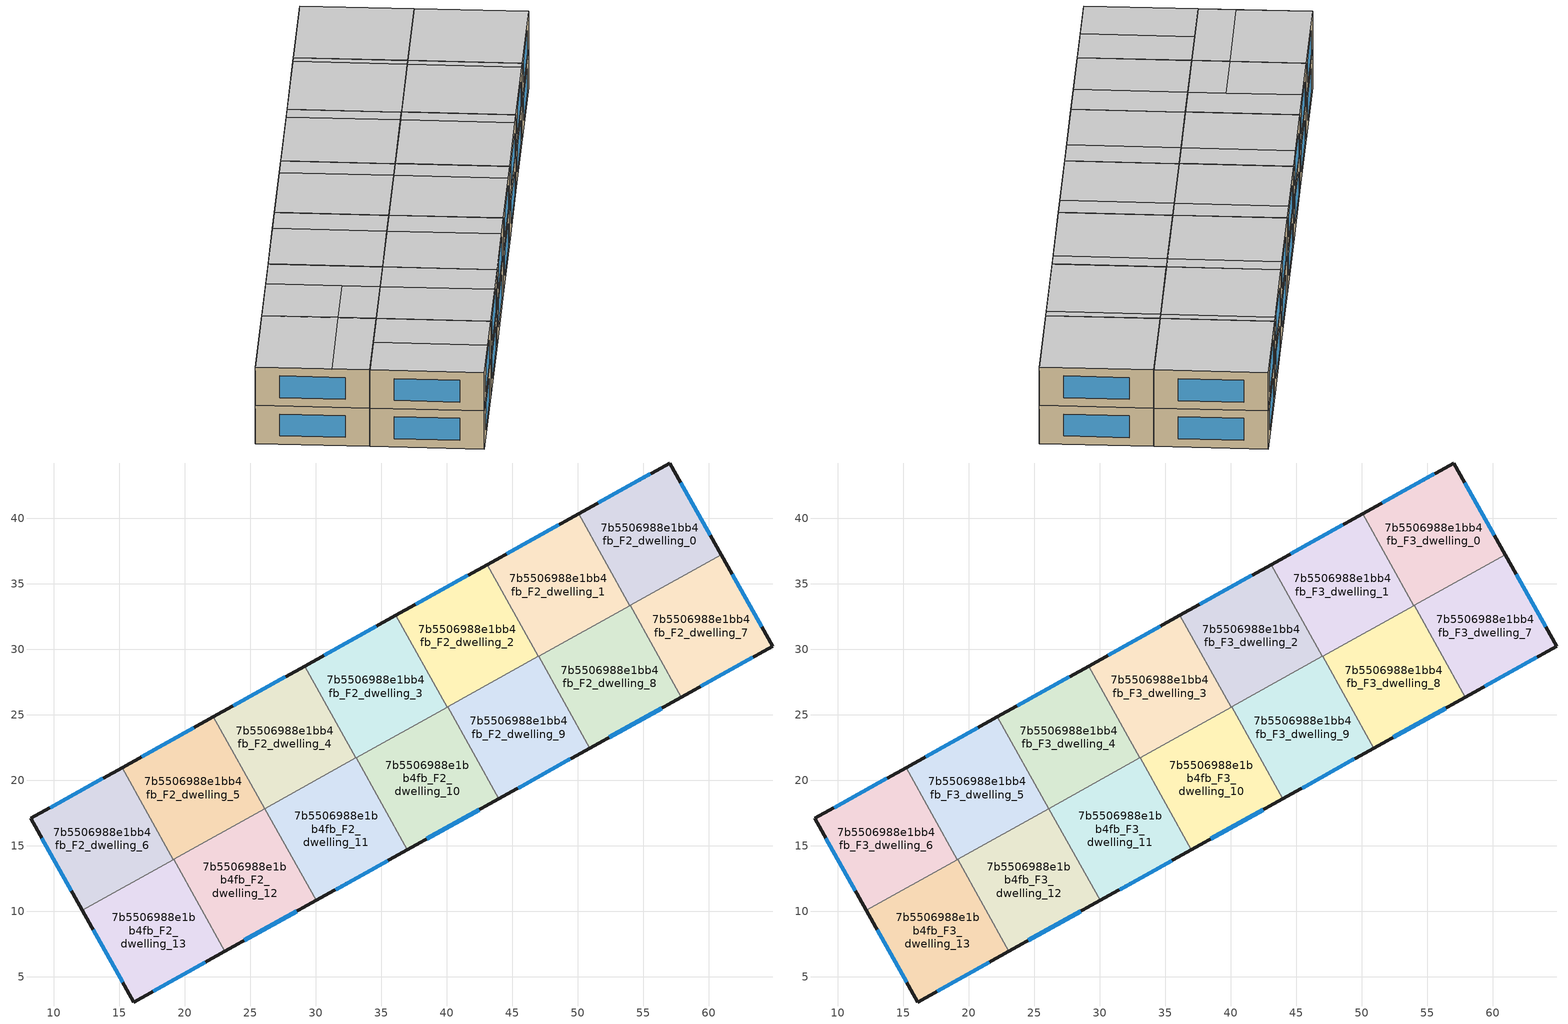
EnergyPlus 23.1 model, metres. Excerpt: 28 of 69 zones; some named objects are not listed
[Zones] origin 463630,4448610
7b5506988e1bb4fb_F2_dwelling_0
 floor to 7b5506988e1bb4fb_F1_dwelling_0 (EU_floor_Construction): 57.03,44.21 60.95,37.21 53.97,33.33 50.07,40.34 z6
 wall outside (EU_wall_Construction): 60.95,37.21 57.03,44.21 50.07,40.34 z6:9
 wall to 7b5506988e1bb4fb_F2_dwelling_1 (EU_wall_Construction): 50.07,40.34 53.97,33.33 z6:9
 wall to 7b5506988e1bb4fb_F2_dwelling_7 (EU_wall_Construction): 54,33.34 60.95,37.21 z6:9
 wall to 7b5506988e1bb4fb_F2_dwelling_8 (EU_wall_Construction): 53.97,33.33 54,33.34 z6:9
 window (EU_Window_Construction): 55.54,43.38 51.56,41.17 / 60.11,38.71 57.87,42.71 z6.64:8.36
7b5506988e1bb4fb_F2_dwelling_1
 floor to 7b5506988e1bb4fb_F1_dwelling_1 (EU_floor_Construction): 50.07,40.34 53.97,33.33 47.01,29.45 43.1,36.46 z6
 wall outside (EU_wall_Construction): 50.07,40.34 43.1,36.46 z6:9
 wall to 7b5506988e1bb4fb_F2_dwelling_2 (EU_wall_Construction): 43.1,36.46 47.01,29.45 z6:9
 wall to 7b5506988e1bb4fb_F2_dwelling_8 (EU_wall_Construction): 47.03,29.46 53.97,33.33 z6:9
 wall to 7b5506988e1bb4fb_F2_dwelling_9 (EU_wall_Construction): 47.01,29.45 47.03,29.46 z6:9
 window (EU_Window_Construction): 48.58,39.51 44.59,37.29 z6.64:8.36
7b5506988e1bb4fb_F2_dwelling_10
 floor to 7b5506988e1bb4fb_F1_dwelling_10 (EU_floor_Construction): 40.07,25.59 43.97,18.57 37.01,14.7 33.1,21.71 z6
 wall outside (EU_wall_Construction): 37.01,14.7 43.97,18.57 z6:9
 wall to 7b5506988e1bb4fb_F2_dwelling_9 (EU_wall_Construction): 43.97,18.57 40.07,25.59 z6:9
 wall to 7b5506988e1bb4fb_F2_dwelling_11 (EU_wall_Construction): 33.1,21.71 37.01,14.7 z6:9
 wall to 7b5506988e1bb4fb_F2_dwelling_3 (EU_wall_Construction): 40.04,25.57 33.1,21.71 z6:9
 wall to 7b5506988e1bb4fb_F2_dwelling_2 (EU_wall_Construction): 40.07,25.59 40.04,25.57 z6:9
 window (EU_Window_Construction): 38.5,15.53 42.48,17.74 z6.64:8.36
7b5506988e1bb4fb_F2_dwelling_11
 floor to 7b5506988e1bb4fb_F1_dwelling_11 (EU_floor_Construction): 33.1,21.71 37.01,14.7 30.04,10.82 26.14,17.83 z6
 wall outside (EU_wall_Construction): 30.04,10.82 37.01,14.7 z6:9
 wall to 7b5506988e1bb4fb_F2_dwelling_12 (EU_wall_Construction): 26.14,17.83 30.04,10.82 z6:9
 wall to 7b5506988e1bb4fb_F2_dwelling_4 (EU_wall_Construction): 33.07,21.7 26.14,17.83 z6:9
 wall to 7b5506988e1bb4fb_F2_dwelling_3 (EU_wall_Construction): 33.1,21.71 33.08,21.7 z6:9
 window (EU_Window_Construction): 31.53,11.65 35.52,13.87 z6.64:8.36
7b5506988e1bb4fb_F2_dwelling_12
 floor to 7b5506988e1bb4fb_F1_dwelling_12 (EU_floor_Construction): 26.14,17.83 30.04,10.82 23.08,6.94 19.17,13.96 z6
 wall outside (EU_wall_Construction): 23.08,6.94 30.04,10.82 z6:9
 wall to 7b5506988e1bb4fb_F2_dwelling_13 (EU_wall_Construction): 19.17,13.96 23.08,6.94 z6:9
 wall to 7b5506988e1bb4fb_F2_dwelling_5 (EU_wall_Construction): 26.11,17.82 19.17,13.96 z6:9
 wall to 7b5506988e1bb4fb_F2_dwelling_4 (EU_wall_Construction): 26.14,17.83 26.11,17.82 z6:9
 window (EU_Window_Construction): 24.57,7.77 28.55,9.99 z6.64:8.36
7b5506988e1bb4fb_F2_dwelling_13
 floor to 7b5506988e1bb4fb_F1_dwelling_13 (EU_floor_Construction): 19.17,13.96 23.08,6.94 16.12,3.07 12.2,10.08 z6
 wall outside (EU_wall_Construction): 12.2,10.08 16.12,3.07 23.08,6.94 z6:9
 wall to 7b5506988e1bb4fb_F2_dwelling_6 (EU_wall_Construction): 19.15,13.95 12.2,10.08 z6:9
 wall to 7b5506988e1bb4fb_F2_dwelling_5 (EU_wall_Construction): 19.17,13.96 19.15,13.95 z6:9
 window (EU_Window_Construction): 17.61,3.9 21.59,6.11 / 13.04,8.57 15.28,4.57 z6.64:8.36
7b5506988e1bb4fb_F2_dwelling_2
 floor to 7b5506988e1bb4fb_F1_dwelling_2 (EU_floor_Construction): 43.1,36.46 47.01,29.45 40.04,25.57 36.14,32.59 z6
 wall outside (EU_wall_Construction): 43.1,36.46 36.14,32.59 z6:9
 wall to 7b5506988e1bb4fb_F2_dwelling_9 (EU_wall_Construction): 40.07,25.59 47.01,29.45 z6:9
 wall to 7b5506988e1bb4fb_F2_dwelling_3 (EU_wall_Construction): 36.14,32.59 40.04,25.57 z6:9
 window (EU_Window_Construction): 41.61,35.63 37.63,33.42 z6.64:8.36
7b5506988e1bb4fb_F2_dwelling_3
 floor to 7b5506988e1bb4fb_F1_dwelling_3 (EU_floor_Construction): 36.14,32.59 40.04,25.57 33.08,21.7 29.17,28.71 z6
 wall outside (EU_wall_Construction): 36.14,32.59 29.17,28.71 z6:9
 wall to 7b5506988e1bb4fb_F2_dwelling_4 (EU_wall_Construction): 29.17,28.71 33.08,21.7 z6:9
 window (EU_Window_Construction): 34.64,31.76 30.66,29.54 z6.64:8.36
7b5506988e1bb4fb_F2_dwelling_4
 floor to 7b5506988e1bb4fb_F1_dwelling_4 (EU_floor_Construction): 29.17,28.71 33.08,21.7 26.11,17.82 22.21,24.84 z6
 wall outside (EU_wall_Construction): 29.17,28.71 22.21,24.84 z6:9
 wall to 7b5506988e1bb4fb_F2_dwelling_5 (EU_wall_Construction): 22.21,24.84 26.11,17.82 z6:9
 window (EU_Window_Construction): 27.68,27.88 23.7,25.67 z6.64:8.36
7b5506988e1bb4fb_F2_dwelling_5
 floor to 7b5506988e1bb4fb_F1_dwelling_5 (EU_floor_Construction): 22.21,24.84 26.11,17.82 19.15,13.95 15.24,20.96 z6
 wall outside (EU_wall_Construction): 22.21,24.84 15.24,20.96 z6:9
 wall to 7b5506988e1bb4fb_F2_dwelling_6 (EU_wall_Construction): 15.24,20.96 19.15,13.95 z6:9
 window (EU_Window_Construction): 20.72,24.01 16.74,21.79 z6.64:8.36
7b5506988e1bb4fb_F2_dwelling_6
 floor to 7b5506988e1bb4fb_F1_dwelling_6 (EU_floor_Construction): 15.24,20.96 19.15,13.95 12.2,10.08 8.27,17.08 z6
 wall outside (EU_wall_Construction): 15.24,20.96 8.27,17.08 12.2,10.08 z6:9
 window (EU_Window_Construction): 9.11,15.58 11.36,11.58 / 13.75,20.13 9.77,17.91 z6.64:8.36
7b5506988e1bb4fb_F2_dwelling_7
 floor to 7b5506988e1bb4fb_F1_dwelling_7 (EU_floor_Construction): 60.95,37.21 64.88,30.21 57.9,26.33 54,33.34 z6
 wall outside (EU_wall_Construction): 57.9,26.33 64.88,30.21 60.95,37.21 z6:9
 wall to 7b5506988e1bb4fb_F2_dwelling_8 (EU_wall_Construction): 54,33.34 57.9,26.33 z6:9
 window (EU_Window_Construction): 64.04,31.71 61.79,35.71 / 59.4,27.16 63.38,29.38 z6.64:8.36
7b5506988e1bb4fb_F2_dwelling_8
 floor to 7b5506988e1bb4fb_F1_dwelling_8 (EU_floor_Construction): 54,33.34 57.9,26.33 50.94,22.45 47.03,29.46 z6
 wall outside (EU_wall_Construction): 50.94,22.45 57.9,26.33 z6:9
 wall to 7b5506988e1bb4fb_F2_dwelling_9 (EU_wall_Construction): 47.03,29.46 50.94,22.45 z6:9
 window (EU_Window_Construction): 52.43,23.28 56.41,25.5 z6.64:8.36
7b5506988e1bb4fb_F2_dwelling_9
 floor to 7b5506988e1bb4fb_F1_dwelling_9 (EU_floor_Construction): 47.03,29.46 50.94,22.45 43.97,18.57 40.07,25.59 z6
 wall outside (EU_wall_Construction): 43.97,18.57 50.94,22.45 z6:9
 window (EU_Window_Construction): 45.46,19.4 49.45,21.62 z6.64:8.36
7b5506988e1bb4fb_F3_dwelling_0
 floor to 7b5506988e1bb4fb_F2_dwelling_0 (EU_floor_Construction): 57.03,44.21 60.95,37.21 53.97,33.33 50.07,40.34 z9
 wall outside (EU_wall_Construction): 60.95,37.21 57.03,44.21 50.07,40.34 z9:12
 wall to 7b5506988e1bb4fb_F3_dwelling_1 (EU_wall_Construction): 50.07,40.34 53.97,33.33 z9:12
 wall to 7b5506988e1bb4fb_F3_dwelling_7 (EU_wall_Construction): 54,33.34 60.95,37.21 z9:12
 wall to 7b5506988e1bb4fb_F3_dwelling_8 (EU_wall_Construction): 53.97,33.33 54,33.34 z9:12
 window (EU_Window_Construction): 55.54,43.38 51.56,41.17 / 60.11,38.71 57.87,42.71 z9.64:11.36
 ceiling to 7b5506988e1bb4fb_F4_dwelling_1 (EU_floor_Construction): 60.95,37.21 57.03,44.21 50.07,40.34 53.97,33.33 z12
7b5506988e1bb4fb_F3_dwelling_1
 floor to 7b5506988e1bb4fb_F2_dwelling_1 (EU_floor_Construction): 50.07,40.34 53.97,33.33 47.01,29.45 43.1,36.46 z9
 wall outside (EU_wall_Construction): 50.07,40.34 43.1,36.46 z9:12
 wall to 7b5506988e1bb4fb_F3_dwelling_2 (EU_wall_Construction): 43.1,36.46 47.01,29.45 z9:12
 wall to 7b5506988e1bb4fb_F3_dwelling_8 (EU_wall_Construction): 47.03,29.46 53.97,33.33 z9:12
 wall to 7b5506988e1bb4fb_F3_dwelling_9 (EU_wall_Construction): 47.01,29.45 47.03,29.46 z9:12
 window (EU_Window_Construction): 48.58,39.51 44.59,37.29 z9.64:11.36
 ceiling adiabatic (EU_roof_Construction): 53.45,33.04 49.55,40.05 43.1,36.46 47.01,29.45 z12
 ceiling to 7b5506988e1bb4fb_F4_dwelling_1 (EU_floor_Construction): 53.97,33.33 50.07,40.34 49.55,40.05 53.45,33.04 z12
7b5506988e1bb4fb_F3_dwelling_10
 floor to 7b5506988e1bb4fb_F2_dwelling_10 (EU_floor_Construction): 40.07,25.59 43.97,18.57 37.01,14.7 33.1,21.71 z9
 wall outside (EU_wall_Construction): 37.01,14.7 43.97,18.57 z9:12
 wall to 7b5506988e1bb4fb_F3_dwelling_9 (EU_wall_Construction): 43.97,18.57 40.07,25.59 z9:12
 wall to 7b5506988e1bb4fb_F3_dwelling_11 (EU_wall_Construction): 33.1,21.71 37.01,14.7 z9:12
 wall to 7b5506988e1bb4fb_F3_dwelling_3 (EU_wall_Construction): 40.04,25.57 33.1,21.71 z9:12
 wall to 7b5506988e1bb4fb_F3_dwelling_2 (EU_wall_Construction): 40.07,25.59 40.04,25.57 z9:12
 window (EU_Window_Construction): 38.5,15.53 42.48,17.74 z9.64:11.36
 ceiling adiabatic (EU_roof_Construction): 42.35,17.67 38.45,24.68 33.1,21.71 37.01,14.7 z12
 ceiling to 7b5506988e1bb4fb_F4_dwelling_4 (EU_floor_Construction): 43.97,18.57 40.07,25.59 38.45,24.68 42.35,17.67 z12
7b5506988e1bb4fb_F3_dwelling_11
 floor to 7b5506988e1bb4fb_F2_dwelling_11 (EU_floor_Construction): 33.1,21.71 37.01,14.7 30.04,10.82 26.14,17.83 z9
 wall outside (EU_wall_Construction): 30.04,10.82 37.01,14.7 z9:12
 wall to 7b5506988e1bb4fb_F3_dwelling_12 (EU_wall_Construction): 26.14,17.83 30.04,10.82 z9:12
 wall to 7b5506988e1bb4fb_F3_dwelling_4 (EU_wall_Construction): 33.07,21.7 26.14,17.83 z9:12
 wall to 7b5506988e1bb4fb_F3_dwelling_3 (EU_wall_Construction): 33.1,21.71 33.08,21.7 z9:12
 window (EU_Window_Construction): 31.53,11.65 35.52,13.87 z9.64:11.36
 ceiling adiabatic (EU_roof_Construction): 34.85,13.5 30.95,20.51 26.14,17.83 30.04,10.82 z12; 37.01,14.7 33.1,21.71 30.95,20.51 34.85,13.5 z12
7b5506988e1bb4fb_F3_dwelling_12
 floor to 7b5506988e1bb4fb_F2_dwelling_12 (EU_floor_Construction): 26.14,17.83 30.04,10.82 23.08,6.94 19.17,13.96 z9
 wall outside (EU_wall_Construction): 23.08,6.94 30.04,10.82 z9:12
 wall to 7b5506988e1bb4fb_F3_dwelling_13 (EU_wall_Construction): 19.17,13.96 23.08,6.94 z9:12
 wall to 7b5506988e1bb4fb_F3_dwelling_5 (EU_wall_Construction): 26.11,17.82 19.17,13.96 z9:12
 wall to 7b5506988e1bb4fb_F3_dwelling_4 (EU_wall_Construction): 26.14,17.83 26.11,17.82 z9:12
 window (EU_Window_Construction): 24.57,7.77 28.55,9.99 z9.64:11.36
 ceiling to 7b5506988e1bb4fb_F4_dwelling_10 (EU_floor_Construction): 27.35,9.32 23.45,16.34 19.17,13.96 23.08,6.94 z12
 ceiling adiabatic (EU_roof_Construction): 30.04,10.82 26.14,17.83 23.45,16.34 27.35,9.32 z12
7b5506988e1bb4fb_F3_dwelling_13
 floor to 7b5506988e1bb4fb_F2_dwelling_13 (EU_floor_Construction): 19.17,13.96 23.08,6.94 16.12,3.07 12.2,10.08 z9
 wall outside (EU_wall_Construction): 12.2,10.08 16.12,3.07 23.08,6.94 z9:12
 wall to 7b5506988e1bb4fb_F3_dwelling_6 (EU_wall_Construction): 19.15,13.95 12.2,10.08 z9:12
 wall to 7b5506988e1bb4fb_F3_dwelling_5 (EU_wall_Construction): 19.17,13.96 19.15,13.95 z9:12
 window (EU_Window_Construction): 17.61,3.9 21.59,6.11 / 13.04,8.57 15.28,4.57 z9.64:11.36
 ceiling to 7b5506988e1bb4fb_F4_dwelling_11 (EU_floor_Construction): 19.85,5.15 15.95,12.16 12.2,10.08 16.12,3.07 z12
 ceiling to 7b5506988e1bb4fb_F4_dwelling_10 (EU_floor_Construction): 23.08,6.94 19.17,13.96 15.95,12.16 19.85,5.15 z12
7b5506988e1bb4fb_F3_dwelling_2
 floor to 7b5506988e1bb4fb_F2_dwelling_2 (EU_floor_Construction): 43.1,36.46 47.01,29.45 40.04,25.57 36.14,32.59 z9
 wall outside (EU_wall_Construction): 43.1,36.46 36.14,32.59 z9:12
 wall to 7b5506988e1bb4fb_F3_dwelling_9 (EU_wall_Construction): 40.07,25.59 47.01,29.45 z9:12
 wall to 7b5506988e1bb4fb_F3_dwelling_3 (EU_wall_Construction): 36.14,32.59 40.04,25.57 z9:12
 window (EU_Window_Construction): 41.61,35.63 37.63,33.42 z9.64:11.36
 ceiling adiabatic (EU_roof_Construction): 45.95,28.86 42.04,35.87 36.14,32.59 40.04,25.57 z12; 47.01,29.45 43.1,36.46 42.04,35.87 45.95,28.86 z12
7b5506988e1bb4fb_F3_dwelling_3
 floor to 7b5506988e1bb4fb_F2_dwelling_3 (EU_floor_Construction): 36.14,32.59 40.04,25.57 33.08,21.7 29.17,28.71 z9
 wall outside (EU_wall_Construction): 36.14,32.59 29.17,28.71 z9:12
 wall to 7b5506988e1bb4fb_F3_dwelling_4 (EU_wall_Construction): 29.17,28.71 33.08,21.7 z9:12
 window (EU_Window_Construction): 34.64,31.76 30.66,29.54 z9.64:11.36
 ceiling to 7b5506988e1bb4fb_F4_dwelling_7 (EU_floor_Construction): 38.45,24.69 34.54,31.7 29.17,28.71 33.08,21.7 z12
 ceiling adiabatic (EU_roof_Construction): 40.04,25.57 36.14,32.59 34.54,31.7 38.45,24.69 z12
7b5506988e1bb4fb_F3_dwelling_4
 floor to 7b5506988e1bb4fb_F2_dwelling_4 (EU_floor_Construction): 29.17,28.71 33.08,21.7 26.11,17.82 22.21,24.84 z9
 wall outside (EU_wall_Construction): 29.17,28.71 22.21,24.84 z9:12
 wall to 7b5506988e1bb4fb_F3_dwelling_5 (EU_wall_Construction): 22.21,24.84 26.11,17.82 z9:12
 window (EU_Window_Construction): 27.68,27.88 23.7,25.67 z9.64:11.36
 ceiling to 7b5506988e1bb4fb_F4_dwelling_9 (EU_floor_Construction): 30.95,20.51 27.04,27.53 22.21,24.84 26.11,17.82 z12
 ceiling to 7b5506988e1bb4fb_F4_dwelling_7 (EU_floor_Construction): 33.07,21.7 29.17,28.71 27.04,27.53 30.95,20.51 z12
7b5506988e1bb4fb_F3_dwelling_5
 floor to 7b5506988e1bb4fb_F2_dwelling_5 (EU_floor_Construction): 22.21,24.84 26.11,17.82 19.15,13.95 15.24,20.96 z9
 wall outside (EU_wall_Construction): 22.21,24.84 15.24,20.96 z9:12
 wall to 7b5506988e1bb4fb_F3_dwelling_6 (EU_wall_Construction): 15.24,20.96 19.15,13.95 z9:12
 window (EU_Window_Construction): 20.72,24.01 16.74,21.79 z9.64:11.36
 ceiling to 7b5506988e1bb4fb_F4_dwelling_12 (EU_floor_Construction): 22.14,18.68 19.54,23.35 15.24,20.96 17.84,16.29 z12
 ceiling to 7b5506988e1bb4fb_F4_dwelling_11 (EU_floor_Construction): 23.45,16.34 22.14,18.68 17.84,16.29 19.15,13.95 z12
 ceiling adiabatic (EU_roof_Construction): 23.45,16.34 19.15,13.95 26.11,17.82 22.21,24.84 19.54,23.35 z12
7b5506988e1bb4fb_F3_dwelling_6
 floor to 7b5506988e1bb4fb_F2_dwelling_6 (EU_floor_Construction): 15.24,20.96 19.15,13.95 12.2,10.08 8.27,17.08 z9
 wall outside (EU_wall_Construction): 15.24,20.96 8.27,17.08 12.2,10.08 z9:12
 window (EU_Window_Construction): 9.11,15.58 11.36,11.58 / 13.75,20.13 9.77,17.91 z9.64:11.36
 ceiling to 7b5506988e1bb4fb_F4_dwelling_12 (EU_floor_Construction): 17.84,16.29 15.24,20.96 8.27,17.08 10.89,12.42 z12
 ceiling to 7b5506988e1bb4fb_F4_dwelling_11 (EU_floor_Construction): 19.15,13.95 17.84,16.29 10.89,12.42 12.2,10.08 z12
7b5506988e1bb4fb_F3_dwelling_7
 floor to 7b5506988e1bb4fb_F2_dwelling_7 (EU_floor_Construction): 60.95,37.21 64.88,30.21 57.9,26.33 54,33.34 z9
 wall outside (EU_wall_Construction): 57.9,26.33 64.88,30.21 60.95,37.21 z9:12
 wall to 7b5506988e1bb4fb_F3_dwelling_8 (EU_wall_Construction): 54,33.34 57.9,26.33 z9:12
 window (EU_Window_Construction): 64.04,31.71 61.79,35.71 / 59.4,27.16 63.38,29.38 z9.64:11.36
 ceiling to 7b5506988e1bb4fb_F4_dwelling_0 (EU_floor_Construction): 64.88,30.21 60.96,37.2 54,33.33 57.9,26.33 z12
 ceiling to 7b5506988e1bb4fb_F4_dwelling_1 (EU_floor_Construction): 60.96,37.2 60.95,37.21 54,33.34 54,33.33 z12
7b5506988e1bb4fb_F3_dwelling_8
 floor to 7b5506988e1bb4fb_F2_dwelling_8 (EU_floor_Construction): 54,33.34 57.9,26.33 50.94,22.45 47.03,29.46 z9
 wall outside (EU_wall_Construction): 50.94,22.45 57.9,26.33 z9:12
 wall to 7b5506988e1bb4fb_F3_dwelling_9 (EU_wall_Construction): 47.03,29.46 50.94,22.45 z9:12
 window (EU_Window_Construction): 52.43,23.28 56.41,25.5 z9.64:11.36
 ceiling to 7b5506988e1bb4fb_F4_dwelling_0 (EU_floor_Construction): 57.9,26.33 54,33.33 53.46,33.02 57.35,26.02 z12
 ceiling adiabatic (EU_roof_Construction): 57.35,26.02 53.46,33.02 54,33.33 54,33.34 47.03,29.46 50.94,22.45 z12
7b5506988e1bb4fb_F3_dwelling_9
 floor to 7b5506988e1bb4fb_F2_dwelling_9 (EU_floor_Construction): 47.03,29.46 50.94,22.45 43.97,18.57 40.07,25.59 z9
 wall outside (EU_wall_Construction): 43.97,18.57 50.94,22.45 z9:12
 window (EU_Window_Construction): 45.46,19.4 49.45,21.62 z9.64:11.36
 ceiling to 7b5506988e1bb4fb_F4_dwelling_4 (EU_floor_Construction): 49.85,21.85 45.95,28.86 40.07,25.59 43.97,18.57 z12
 ceiling to 7b5506988e1bb4fb_F4_dwelling_2 (EU_floor_Construction): 50.94,22.45 47.03,29.46 45.95,28.86 49.85,21.85 z12
[Building]
EU S2 Campaign: North Axis=0; Terrain=City; Solar Distribution=FullExterior
[Site:Location]
Yerevan-Zvartnots.Intl.AP: Latitude=40.15; Longitude=44.383; Time Zone=4; Elevation=854
[SizingPeriod:WeatherFileDays]
AnnualSizingPeriod: Begin Month=1; Begin Day of Month=1; End Month=12; End Day of Month=31; Day of Week for Start Day=Monday; Use Weather File Daylight Saving Period=No; Use Weather File Rain and Snow Indicators=No
[MATERIAL]
EU_InternalMass_Material: Roughness=MediumRough; Thickness=0.1; Conductivity=1; Density=1800; Specific Heat=900; Thermal Absorptance=0.9; Solar Absorptance=0.7; Visible Absorptance=0.7
[MATERIAL:NOMASS] Roughness=MediumRough; Thermal Absorptance=0.9; Solar Absorptance=0.7; Visible Absorptance=0.7
Name | Thermal Resistance
EU_wall_NoMass | 1.05043
EU_roof_NoMass | 1.45357
EU_floor_NoMass | 0.478065
[WINDOWMATERIAL:SIMPLEGLAZINGSYSTEM]
EU_Window_SimpleGlazing: UFactor=2.5566; Solar Heat Gain Coefficient=0.75; Visible Transmittance=0.75
[CONSTRUCTION]
EU_wall_Construction: EU_wall_NoMass
EU_roof_Construction: EU_roof_NoMass
EU_floor_Construction: EU_floor_NoMass
EU_Window_Construction: EU_Window_SimpleGlazing
EU_InternalMass_Construction: EU_InternalMass_Material
[ZONE] Type=1; Multiplier=1; Ceiling Height=autocalculate; Floor Area=autocalculate; Part of Total Floor Area=Yes
Name | Volume
7b5506988e1bb4fb_F2_dwelling_0; 7b5506988e1bb4fb_F3_dwelling_0 | 191.973
7b5506988e1bb4fb_F2_dwelling_1; 7b5506988e1bb4fb_F3_dwelling_1; 7b5506988e1bb4fb_F2_dwelling_12; 7b5506988e1bb4fb_F3_dwelling_12 | 191.986
7b5506988e1bb4fb_F2_dwelling_10; 7b5506988e1bb4fb_F3_dwelling_10; 7b5506988e1bb4fb_F2_dwelling_8; 7b5506988e1bb4fb_F3_dwelling_8 | 192.002
7b5506988e1bb4fb_F2_dwelling_11; 7b5506988e1bb4fb_F3_dwelling_11; 7b5506988e1bb4fb_F2_dwelling_6; 7b5506988e1bb4fb_F3_dwelling_6 | 191.981
7b5506988e1bb4fb_F2_dwelling_13; 7b5506988e1bb4fb_F3_dwelling_13 | 191.993
7b5506988e1bb4fb_F2_dwelling_2; 7b5506988e1bb4fb_F3_dwelling_2 | 191.97
7b5506988e1bb4fb_F2_dwelling_3; 7b5506988e1bb4fb_F3_dwelling_3 | 191.991
7b5506988e1bb4fb_F2_dwelling_4; 7b5506988e1bb4fb_F3_dwelling_4 | 191.953
7b5506988e1bb4fb_F2_dwelling_5; 7b5506988e1bb4fb_F3_dwelling_5 | 191.958
7b5506988e1bb4fb_F2_dwelling_7; 7b5506988e1bb4fb_F3_dwelling_7 | 191.984
7b5506988e1bb4fb_F2_dwelling_9; 7b5506988e1bb4fb_F3_dwelling_9 | 191.969
[INTERNALMASS] Construction=EU_InternalMass_Construction
Name | Zone or ZoneList | Surface Area
7b5506988e1bb4fb_F2_dwelling_0_EU_InternalMass | 7b5506988e1bb4fb_F2_dwelling_0 | 63.9909
7b5506988e1bb4fb_F2_dwelling_1_EU_InternalMass | 7b5506988e1bb4fb_F2_dwelling_1 | 63.9954
7b5506988e1bb4fb_F2_dwelling_2_EU_InternalMass | 7b5506988e1bb4fb_F2_dwelling_2 | 63.9899
7b5506988e1bb4fb_F2_dwelling_3_EU_InternalMass | 7b5506988e1bb4fb_F2_dwelling_3 | 63.9968
7b5506988e1bb4fb_F2_dwelling_4_EU_InternalMass | 7b5506988e1bb4fb_F2_dwelling_4 | 63.9843
7b5506988e1bb4fb_F2_dwelling_5_EU_InternalMass | 7b5506988e1bb4fb_F2_dwelling_5 | 63.9858
7b5506988e1bb4fb_F2_dwelling_6_EU_InternalMass | 7b5506988e1bb4fb_F2_dwelling_6 | 63.9935
7b5506988e1bb4fb_F2_dwelling_7_EU_InternalMass | 7b5506988e1bb4fb_F2_dwelling_7 | 63.9946
7b5506988e1bb4fb_F2_dwelling_8_EU_InternalMass | 7b5506988e1bb4fb_F2_dwelling_8 | 64.0007
7b5506988e1bb4fb_F2_dwelling_9_EU_InternalMass | 7b5506988e1bb4fb_F2_dwelling_9 | 63.9898
7b5506988e1bb4fb_F2_dwelling_10_EU_InternalMass | 7b5506988e1bb4fb_F2_dwelling_10 | 64.0007
7b5506988e1bb4fb_F2_dwelling_11_EU_InternalMass | 7b5506988e1bb4fb_F2_dwelling_11 | 63.9937
7b5506988e1bb4fb_F2_dwelling_12_EU_InternalMass | 7b5506988e1bb4fb_F2_dwelling_12 | 63.9953
7b5506988e1bb4fb_F2_dwelling_13_EU_InternalMass | 7b5506988e1bb4fb_F2_dwelling_13 | 63.9977
7b5506988e1bb4fb_F3_dwelling_0_EU_InternalMass | 7b5506988e1bb4fb_F3_dwelling_0 | 63.9909
7b5506988e1bb4fb_F3_dwelling_1_EU_InternalMass | 7b5506988e1bb4fb_F3_dwelling_1 | 63.9954
7b5506988e1bb4fb_F3_dwelling_2_EU_InternalMass | 7b5506988e1bb4fb_F3_dwelling_2 | 63.9899
7b5506988e1bb4fb_F3_dwelling_3_EU_InternalMass | 7b5506988e1bb4fb_F3_dwelling_3 | 63.9968
7b5506988e1bb4fb_F3_dwelling_4_EU_InternalMass | 7b5506988e1bb4fb_F3_dwelling_4 | 63.9843
7b5506988e1bb4fb_F3_dwelling_5_EU_InternalMass | 7b5506988e1bb4fb_F3_dwelling_5 | 63.9858
7b5506988e1bb4fb_F3_dwelling_6_EU_InternalMass | 7b5506988e1bb4fb_F3_dwelling_6 | 63.9935
7b5506988e1bb4fb_F3_dwelling_7_EU_InternalMass | 7b5506988e1bb4fb_F3_dwelling_7 | 63.9946
7b5506988e1bb4fb_F3_dwelling_8_EU_InternalMass | 7b5506988e1bb4fb_F3_dwelling_8 | 64.0007
7b5506988e1bb4fb_F3_dwelling_9_EU_InternalMass | 7b5506988e1bb4fb_F3_dwelling_9 | 63.9898
7b5506988e1bb4fb_F3_dwelling_10_EU_InternalMass | 7b5506988e1bb4fb_F3_dwelling_10 | 64.0007
7b5506988e1bb4fb_F3_dwelling_11_EU_InternalMass | 7b5506988e1bb4fb_F3_dwelling_11 | 63.9937
7b5506988e1bb4fb_F3_dwelling_12_EU_InternalMass | 7b5506988e1bb4fb_F3_dwelling_12 | 63.9953
7b5506988e1bb4fb_F3_dwelling_13_EU_InternalMass | 7b5506988e1bb4fb_F3_dwelling_13 | 63.9977
[OTHEREQUIPMENT] Fuel Type=Electricity; Design Level Calculation Method=Watts/Area; Power per Zone Floor Area=1; Fraction Latent=0; Fraction Radiant=0; Fraction Lost=0; Carbon Dioxide Generation Rate=0; EndUse Subcategory=EU_Step8_InternalGains
Name | Zone or ZoneList or Space or SpaceList | Schedule
EU_Step8_InternalGain_7b5506988e1bb4fb_F2_dwelling_0_f000 | 7b5506988e1bb4fb_F2_dwelling_0 | EU_Step8_GainSchedule_7b5506988e1bb4fb_F2_dwelling_0_f000
EU_Step8_InternalGain_7b5506988e1bb4fb_F2_dwelling_1_f000 | 7b5506988e1bb4fb_F2_dwelling_1 | EU_Step8_GainSchedule_7b5506988e1bb4fb_F2_dwelling_1_f000
EU_Step8_InternalGain_7b5506988e1bb4fb_F2_dwelling_2_f000 | 7b5506988e1bb4fb_F2_dwelling_2 | EU_Step8_GainSchedule_7b5506988e1bb4fb_F2_dwelling_2_f000
EU_Step8_InternalGain_7b5506988e1bb4fb_F2_dwelling_3_f000 | 7b5506988e1bb4fb_F2_dwelling_3 | EU_Step8_GainSchedule_7b5506988e1bb4fb_F2_dwelling_3_f000
EU_Step8_InternalGain_7b5506988e1bb4fb_F2_dwelling_4_f000 | 7b5506988e1bb4fb_F2_dwelling_4 | EU_Step8_GainSchedule_7b5506988e1bb4fb_F2_dwelling_4_f000
EU_Step8_InternalGain_7b5506988e1bb4fb_F2_dwelling_5_f000 | 7b5506988e1bb4fb_F2_dwelling_5 | EU_Step8_GainSchedule_7b5506988e1bb4fb_F2_dwelling_5_f000
EU_Step8_InternalGain_7b5506988e1bb4fb_F2_dwelling_6_f000 | 7b5506988e1bb4fb_F2_dwelling_6 | EU_Step8_GainSchedule_7b5506988e1bb4fb_F2_dwelling_6_f000
EU_Step8_InternalGain_7b5506988e1bb4fb_F2_dwelling_7_f000 | 7b5506988e1bb4fb_F2_dwelling_7 | EU_Step8_GainSchedule_7b5506988e1bb4fb_F2_dwelling_7_f000
EU_Step8_InternalGain_7b5506988e1bb4fb_F2_dwelling_8_f000 | 7b5506988e1bb4fb_F2_dwelling_8 | EU_Step8_GainSchedule_7b5506988e1bb4fb_F2_dwelling_8_f000
EU_Step8_InternalGain_7b5506988e1bb4fb_F2_dwelling_9_f000 | 7b5506988e1bb4fb_F2_dwelling_9 | EU_Step8_GainSchedule_7b5506988e1bb4fb_F2_dwelling_9_f000
EU_Step8_InternalGain_7b5506988e1bb4fb_F2_dwelling_10_f000 | 7b5506988e1bb4fb_F2_dwelling_10 | EU_Step8_GainSchedule_7b5506988e1bb4fb_F2_dwelling_10_f000
EU_Step8_InternalGain_7b5506988e1bb4fb_F2_dwelling_11_f000 | 7b5506988e1bb4fb_F2_dwelling_11 | EU_Step8_GainSchedule_7b5506988e1bb4fb_F2_dwelling_11_f000
EU_Step8_InternalGain_7b5506988e1bb4fb_F2_dwelling_12_f000 | 7b5506988e1bb4fb_F2_dwelling_12 | EU_Step8_GainSchedule_7b5506988e1bb4fb_F2_dwelling_12_f000
EU_Step8_InternalGain_7b5506988e1bb4fb_F2_dwelling_13_f000 | 7b5506988e1bb4fb_F2_dwelling_13 | EU_Step8_GainSchedule_7b5506988e1bb4fb_F2_dwelling_13_f000
EU_Step8_InternalGain_7b5506988e1bb4fb_F3_dwelling_0_f000 | 7b5506988e1bb4fb_F3_dwelling_0 | EU_Step8_GainSchedule_7b5506988e1bb4fb_F3_dwelling_0_f000
EU_Step8_InternalGain_7b5506988e1bb4fb_F3_dwelling_1_f000 | 7b5506988e1bb4fb_F3_dwelling_1 | EU_Step8_GainSchedule_7b5506988e1bb4fb_F3_dwelling_1_f000
EU_Step8_InternalGain_7b5506988e1bb4fb_F3_dwelling_2_f000 | 7b5506988e1bb4fb_F3_dwelling_2 | EU_Step8_GainSchedule_7b5506988e1bb4fb_F3_dwelling_2_f000
EU_Step8_InternalGain_7b5506988e1bb4fb_F3_dwelling_3_f000 | 7b5506988e1bb4fb_F3_dwelling_3 | EU_Step8_GainSchedule_7b5506988e1bb4fb_F3_dwelling_3_f000
EU_Step8_InternalGain_7b5506988e1bb4fb_F3_dwelling_4_f000 | 7b5506988e1bb4fb_F3_dwelling_4 | EU_Step8_GainSchedule_7b5506988e1bb4fb_F3_dwelling_4_f000
EU_Step8_InternalGain_7b5506988e1bb4fb_F3_dwelling_5_f000 | 7b5506988e1bb4fb_F3_dwelling_5 | EU_Step8_GainSchedule_7b5506988e1bb4fb_F3_dwelling_5_f000
EU_Step8_InternalGain_7b5506988e1bb4fb_F3_dwelling_6_f000 | 7b5506988e1bb4fb_F3_dwelling_6 | EU_Step8_GainSchedule_7b5506988e1bb4fb_F3_dwelling_6_f000
EU_Step8_InternalGain_7b5506988e1bb4fb_F3_dwelling_7_f000 | 7b5506988e1bb4fb_F3_dwelling_7 | EU_Step8_GainSchedule_7b5506988e1bb4fb_F3_dwelling_7_f000
EU_Step8_InternalGain_7b5506988e1bb4fb_F3_dwelling_8_f000 | 7b5506988e1bb4fb_F3_dwelling_8 | EU_Step8_GainSchedule_7b5506988e1bb4fb_F3_dwelling_8_f000
EU_Step8_InternalGain_7b5506988e1bb4fb_F3_dwelling_9_f000 | 7b5506988e1bb4fb_F3_dwelling_9 | EU_Step8_GainSchedule_7b5506988e1bb4fb_F3_dwelling_9_f000
EU_Step8_InternalGain_7b5506988e1bb4fb_F3_dwelling_10_f000 | 7b5506988e1bb4fb_F3_dwelling_10 | EU_Step8_GainSchedule_7b5506988e1bb4fb_F3_dwelling_10_f000
EU_Step8_InternalGain_7b5506988e1bb4fb_F3_dwelling_11_f000 | 7b5506988e1bb4fb_F3_dwelling_11 | EU_Step8_GainSchedule_7b5506988e1bb4fb_F3_dwelling_11_f000
EU_Step8_InternalGain_7b5506988e1bb4fb_F3_dwelling_12_f000 | 7b5506988e1bb4fb_F3_dwelling_12 | EU_Step8_GainSchedule_7b5506988e1bb4fb_F3_dwelling_12_f000
EU_Step8_InternalGain_7b5506988e1bb4fb_F3_dwelling_13_f000 | 7b5506988e1bb4fb_F3_dwelling_13 | EU_Step8_GainSchedule_7b5506988e1bb4fb_F3_dwelling_13_f000
[ZONEVENTILATION:DESIGNFLOWRATE] Schedule=EU_AlwaysOn; Design Flow Rate Calculation Method=AirChanges/Hour; Air Changes per Hour=0.557805; Ventilation Type=Natural; Fan Pressure Rise=0; Fan Total Efficiency=1; Constant Term Coefficient=1; Temperature Term Coefficient=0; Velocity Term Coefficient=0; Velocity Squared Term Coefficient=0; Minimum Indoor Temperature=-100; Maximum Indoor Temperature=100; Delta Temperature=-100; Minimum Outdoor Temperature=-100; Maximum Outdoor Temperature=100; Maximum Wind Speed=40
Name | Zone or ZoneList or Space or SpaceList
EU_ConstantAir_7b5506988e1bb4fb_F2_dwelling_0 | 7b5506988e1bb4fb_F2_dwelling_0
EU_ConstantAir_7b5506988e1bb4fb_F2_dwelling_1 | 7b5506988e1bb4fb_F2_dwelling_1
EU_ConstantAir_7b5506988e1bb4fb_F2_dwelling_2 | 7b5506988e1bb4fb_F2_dwelling_2
EU_ConstantAir_7b5506988e1bb4fb_F2_dwelling_3 | 7b5506988e1bb4fb_F2_dwelling_3
EU_ConstantAir_7b5506988e1bb4fb_F2_dwelling_4 | 7b5506988e1bb4fb_F2_dwelling_4
EU_ConstantAir_7b5506988e1bb4fb_F2_dwelling_5 | 7b5506988e1bb4fb_F2_dwelling_5
EU_ConstantAir_7b5506988e1bb4fb_F2_dwelling_6 | 7b5506988e1bb4fb_F2_dwelling_6
EU_ConstantAir_7b5506988e1bb4fb_F2_dwelling_7 | 7b5506988e1bb4fb_F2_dwelling_7
EU_ConstantAir_7b5506988e1bb4fb_F2_dwelling_8 | 7b5506988e1bb4fb_F2_dwelling_8
EU_ConstantAir_7b5506988e1bb4fb_F2_dwelling_9 | 7b5506988e1bb4fb_F2_dwelling_9
EU_ConstantAir_7b5506988e1bb4fb_F2_dwelling_10 | 7b5506988e1bb4fb_F2_dwelling_10
EU_ConstantAir_7b5506988e1bb4fb_F2_dwelling_11 | 7b5506988e1bb4fb_F2_dwelling_11
EU_ConstantAir_7b5506988e1bb4fb_F2_dwelling_12 | 7b5506988e1bb4fb_F2_dwelling_12
EU_ConstantAir_7b5506988e1bb4fb_F2_dwelling_13 | 7b5506988e1bb4fb_F2_dwelling_13
EU_ConstantAir_7b5506988e1bb4fb_F3_dwelling_0 | 7b5506988e1bb4fb_F3_dwelling_0
EU_ConstantAir_7b5506988e1bb4fb_F3_dwelling_1 | 7b5506988e1bb4fb_F3_dwelling_1
EU_ConstantAir_7b5506988e1bb4fb_F3_dwelling_2 | 7b5506988e1bb4fb_F3_dwelling_2
EU_ConstantAir_7b5506988e1bb4fb_F3_dwelling_3 | 7b5506988e1bb4fb_F3_dwelling_3
EU_ConstantAir_7b5506988e1bb4fb_F3_dwelling_4 | 7b5506988e1bb4fb_F3_dwelling_4
EU_ConstantAir_7b5506988e1bb4fb_F3_dwelling_5 | 7b5506988e1bb4fb_F3_dwelling_5
EU_ConstantAir_7b5506988e1bb4fb_F3_dwelling_6 | 7b5506988e1bb4fb_F3_dwelling_6
EU_ConstantAir_7b5506988e1bb4fb_F3_dwelling_7 | 7b5506988e1bb4fb_F3_dwelling_7
EU_ConstantAir_7b5506988e1bb4fb_F3_dwelling_8 | 7b5506988e1bb4fb_F3_dwelling_8
EU_ConstantAir_7b5506988e1bb4fb_F3_dwelling_9 | 7b5506988e1bb4fb_F3_dwelling_9
EU_ConstantAir_7b5506988e1bb4fb_F3_dwelling_10 | 7b5506988e1bb4fb_F3_dwelling_10
EU_ConstantAir_7b5506988e1bb4fb_F3_dwelling_11 | 7b5506988e1bb4fb_F3_dwelling_11
EU_ConstantAir_7b5506988e1bb4fb_F3_dwelling_12 | 7b5506988e1bb4fb_F3_dwelling_12
EU_ConstantAir_7b5506988e1bb4fb_F3_dwelling_13 | 7b5506988e1bb4fb_F3_dwelling_13
[HVACTEMPLATE:ZONE:IDEALLOADSAIRSYSTEM] System Availability Schedule=EU_AlwaysOn; Maximum Heating Supply Air Temperature=50; Minimum Cooling Supply Air Temperature=13; Maximum Heating Supply Air Humidity Ratio=0.0156; Minimum Cooling Supply Air Humidity Ratio=0.0077; Heating Limit=NoLimit; Cooling Limit=NoLimit; Heating Availability Schedule=EU_AlwaysOn; Cooling Availability Schedule=EU_CoolingOff; Dehumidification Control Type=ConstantSensibleHeatRatio; Cooling Sensible Heat Ratio=0.7; Dehumidification Setpoint=60; Humidification Control Type=None; Humidification Setpoint=30; Outdoor Air Method=None; Outdoor Air Flow Rate per Person=0.00944; Outdoor Air Flow Rate per Zone Floor Area=0; Outdoor Air Flow Rate per Zone=0; Demand Controlled Ventilation Type=None; Outdoor Air Economizer Type=NoEconomizer; Heat Recovery Type=None; Sensible Heat Recovery Effectiveness=0.7; Latent Heat Recovery Effectiveness=0.65
Name | Template Thermostat
7b5506988e1bb4fb_F2_dwelling_0 | EU_HeatOnly_7b5506988e1bb4fb_F2_dwelling_0
7b5506988e1bb4fb_F2_dwelling_1 | EU_HeatOnly_7b5506988e1bb4fb_F2_dwelling_1
7b5506988e1bb4fb_F2_dwelling_2 | EU_HeatOnly_7b5506988e1bb4fb_F2_dwelling_2
7b5506988e1bb4fb_F2_dwelling_3 | EU_HeatOnly_7b5506988e1bb4fb_F2_dwelling_3
7b5506988e1bb4fb_F2_dwelling_4 | EU_HeatOnly_7b5506988e1bb4fb_F2_dwelling_4
7b5506988e1bb4fb_F2_dwelling_5 | EU_HeatOnly_7b5506988e1bb4fb_F2_dwelling_5
7b5506988e1bb4fb_F2_dwelling_6 | EU_HeatOnly_7b5506988e1bb4fb_F2_dwelling_6
7b5506988e1bb4fb_F2_dwelling_7 | EU_HeatOnly_7b5506988e1bb4fb_F2_dwelling_7
7b5506988e1bb4fb_F2_dwelling_8 | EU_HeatOnly_7b5506988e1bb4fb_F2_dwelling_8
7b5506988e1bb4fb_F2_dwelling_9 | EU_HeatOnly_7b5506988e1bb4fb_F2_dwelling_9
7b5506988e1bb4fb_F2_dwelling_10 | EU_HeatOnly_7b5506988e1bb4fb_F2_dwelling_10
7b5506988e1bb4fb_F2_dwelling_11 | EU_HeatOnly_7b5506988e1bb4fb_F2_dwelling_11
7b5506988e1bb4fb_F2_dwelling_12 | EU_HeatOnly_7b5506988e1bb4fb_F2_dwelling_12
7b5506988e1bb4fb_F2_dwelling_13 | EU_HeatOnly_7b5506988e1bb4fb_F2_dwelling_13
7b5506988e1bb4fb_F3_dwelling_0 | EU_HeatOnly_7b5506988e1bb4fb_F3_dwelling_0
7b5506988e1bb4fb_F3_dwelling_1 | EU_HeatOnly_7b5506988e1bb4fb_F3_dwelling_1
7b5506988e1bb4fb_F3_dwelling_2 | EU_HeatOnly_7b5506988e1bb4fb_F3_dwelling_2
7b5506988e1bb4fb_F3_dwelling_3 | EU_HeatOnly_7b5506988e1bb4fb_F3_dwelling_3
7b5506988e1bb4fb_F3_dwelling_4 | EU_HeatOnly_7b5506988e1bb4fb_F3_dwelling_4
7b5506988e1bb4fb_F3_dwelling_5 | EU_HeatOnly_7b5506988e1bb4fb_F3_dwelling_5
7b5506988e1bb4fb_F3_dwelling_6 | EU_HeatOnly_7b5506988e1bb4fb_F3_dwelling_6
7b5506988e1bb4fb_F3_dwelling_7 | EU_HeatOnly_7b5506988e1bb4fb_F3_dwelling_7
7b5506988e1bb4fb_F3_dwelling_8 | EU_HeatOnly_7b5506988e1bb4fb_F3_dwelling_8
7b5506988e1bb4fb_F3_dwelling_9 | EU_HeatOnly_7b5506988e1bb4fb_F3_dwelling_9
7b5506988e1bb4fb_F3_dwelling_10 | EU_HeatOnly_7b5506988e1bb4fb_F3_dwelling_10
7b5506988e1bb4fb_F3_dwelling_11 | EU_HeatOnly_7b5506988e1bb4fb_F3_dwelling_11
7b5506988e1bb4fb_F3_dwelling_12 | EU_HeatOnly_7b5506988e1bb4fb_F3_dwelling_12
7b5506988e1bb4fb_F3_dwelling_13 | EU_HeatOnly_7b5506988e1bb4fb_F3_dwelling_13
[SIZING:ZONE] Zone Cooling Design Supply Air Temperature Input Method=SupplyAirTemperature; Zone Cooling Design Supply Air Temperature=13; Zone Heating Design Supply Air Temperature Input Method=SupplyAirTemperature; Zone Heating Design Supply Air Temperature=50; Zone Cooling Design Supply Air Humidity Ratio=0.008; Zone Heating Design Supply Air Humidity Ratio=0.008; Cooling Design Air Flow Method=DesignDay; Cooling Design Air Flow Rate=0; Cooling Minimum Air Flow per Zone Floor Area=0.000762; Cooling Minimum Air Flow=0; Cooling Minimum Air Flow Fraction=0.2; Heating Design Air Flow Method=DesignDay; Heating Design Air Flow Rate=0; Heating Maximum Air Flow per Zone Floor Area=0.002032; Heating Maximum Air Flow=0.141576; Heating Maximum Air Flow Fraction=0.3; Account for Dedicated Outdoor Air System=No; Dedicated Outdoor Air System Control Strategy=NeutralSupplyAir; Dedicated Outdoor Air Low Setpoint Temperature for Design=autosize; Dedicated Outdoor Air High Setpoint Temperature for Design=autosize; Zone Load Sizing Method=Sensible Load Only No Latent Load; Zone Latent Cooling Design Supply Air Humidity Ratio Input Method=HumidityRatioDifference; Zone Cooling Design Supply Air Humidity Ratio Difference=0.005; Zone Latent Heating Design Supply Air Humidity Ratio Input Method=HumidityRatioDifference; Zone Humidification Design Supply Air Humidity Ratio Difference=0.005
7b5506988e1bb4fb_F2_dwelling_0; 7b5506988e1bb4fb_F2_dwelling_1; 7b5506988e1bb4fb_F2_dwelling_2; 7b5506988e1bb4fb_F2_dwelling_3; 7b5506988e1bb4fb_F2_dwelling_4; 7b5506988e1bb4fb_F2_dwelling_5; 7b5506988e1bb4fb_F2_dwelling_6; 7b5506988e1bb4fb_F2_dwelling_7; 7b5506988e1bb4fb_F2_dwelling_8; 7b5506988e1bb4fb_F2_dwelling_9; 7b5506988e1bb4fb_F2_dwelling_10; 7b5506988e1bb4fb_F2_dwelling_11; 7b5506988e1bb4fb_F2_dwelling_12; 7b5506988e1bb4fb_F2_dwelling_13; 7b5506988e1bb4fb_F3_dwelling_0; 7b5506988e1bb4fb_F3_dwelling_1; 7b5506988e1bb4fb_F3_dwelling_2; 7b5506988e1bb4fb_F3_dwelling_3; 7b5506988e1bb4fb_F3_dwelling_4; 7b5506988e1bb4fb_F3_dwelling_5; 7b5506988e1bb4fb_F3_dwelling_6; 7b5506988e1bb4fb_F3_dwelling_7; 7b5506988e1bb4fb_F3_dwelling_8; 7b5506988e1bb4fb_F3_dwelling_9; 7b5506988e1bb4fb_F3_dwelling_10; 7b5506988e1bb4fb_F3_dwelling_11; 7b5506988e1bb4fb_F3_dwelling_12; 7b5506988e1bb4fb_F3_dwelling_13
[SCHEDULE:CONSTANT]
Name | Hourly Value
EU_AlwaysOn | 1
EU_CoolingOff | 0
[SCHEDULE:FILE] Column Number=1; Rows to Skip at Top=0; Number of Hours of Data=8760; Column Separator=Comma; Interpolate to Timestep=No; Minutes per Item=60; Adjust Schedule for Daylight Savings=Yes
Name | File
EU_Step8_GainSchedule_7b5506988e1bb4fb_F2_dwelling_0_f000 | ../../schedules/7b5506988e1bb4fb/7b5506988e1bb4fb_F2_dwelling_0_f000_gain.csv
EU_Step8_GainSchedule_7b5506988e1bb4fb_F2_dwelling_1_f000 | ../../schedules/7b5506988e1bb4fb/7b5506988e1bb4fb_F2_dwelling_1_f000_gain.csv
EU_Step8_GainSchedule_7b5506988e1bb4fb_F2_dwelling_2_f000 | ../../schedules/7b5506988e1bb4fb/7b5506988e1bb4fb_F2_dwelling_2_f000_gain.csv
EU_Step8_GainSchedule_7b5506988e1bb4fb_F2_dwelling_3_f000 | ../../schedules/7b5506988e1bb4fb/7b5506988e1bb4fb_F2_dwelling_3_f000_gain.csv
EU_Step8_GainSchedule_7b5506988e1bb4fb_F2_dwelling_4_f000 | ../../schedules/7b5506988e1bb4fb/7b5506988e1bb4fb_F2_dwelling_4_f000_gain.csv
EU_Step8_GainSchedule_7b5506988e1bb4fb_F2_dwelling_5_f000 | ../../schedules/7b5506988e1bb4fb/7b5506988e1bb4fb_F2_dwelling_5_f000_gain.csv
EU_Step8_GainSchedule_7b5506988e1bb4fb_F2_dwelling_6_f000 | ../../schedules/7b5506988e1bb4fb/7b5506988e1bb4fb_F2_dwelling_6_f000_gain.csv
EU_Step8_GainSchedule_7b5506988e1bb4fb_F2_dwelling_7_f000 | ../../schedules/7b5506988e1bb4fb/7b5506988e1bb4fb_F2_dwelling_7_f000_gain.csv
EU_Step8_GainSchedule_7b5506988e1bb4fb_F2_dwelling_8_f000 | ../../schedules/7b5506988e1bb4fb/7b5506988e1bb4fb_F2_dwelling_8_f000_gain.csv
EU_Step8_GainSchedule_7b5506988e1bb4fb_F2_dwelling_9_f000 | ../../schedules/7b5506988e1bb4fb/7b5506988e1bb4fb_F2_dwelling_9_f000_gain.csv
EU_Step8_GainSchedule_7b5506988e1bb4fb_F2_dwelling_10_f000 | ../../schedules/7b5506988e1bb4fb/7b5506988e1bb4fb_F2_dwelling_10_f000_gain.csv
EU_Step8_GainSchedule_7b5506988e1bb4fb_F2_dwelling_11_f000 | ../../schedules/7b5506988e1bb4fb/7b5506988e1bb4fb_F2_dwelling_11_f000_gain.csv
EU_Step8_GainSchedule_7b5506988e1bb4fb_F2_dwelling_12_f000 | ../../schedules/7b5506988e1bb4fb/7b5506988e1bb4fb_F2_dwelling_12_f000_gain.csv
EU_Step8_GainSchedule_7b5506988e1bb4fb_F2_dwelling_13_f000 | ../../schedules/7b5506988e1bb4fb/7b5506988e1bb4fb_F2_dwelling_13_f000_gain.csv
EU_Step8_GainSchedule_7b5506988e1bb4fb_F3_dwelling_0_f000 | ../../schedules/7b5506988e1bb4fb/7b5506988e1bb4fb_F3_dwelling_0_f000_gain.csv
EU_Step8_GainSchedule_7b5506988e1bb4fb_F3_dwelling_1_f000 | ../../schedules/7b5506988e1bb4fb/7b5506988e1bb4fb_F3_dwelling_1_f000_gain.csv
EU_Step8_GainSchedule_7b5506988e1bb4fb_F3_dwelling_2_f000 | ../../schedules/7b5506988e1bb4fb/7b5506988e1bb4fb_F3_dwelling_2_f000_gain.csv
EU_Step8_GainSchedule_7b5506988e1bb4fb_F3_dwelling_3_f000 | ../../schedules/7b5506988e1bb4fb/7b5506988e1bb4fb_F3_dwelling_3_f000_gain.csv
EU_Step8_GainSchedule_7b5506988e1bb4fb_F3_dwelling_4_f000 | ../../schedules/7b5506988e1bb4fb/7b5506988e1bb4fb_F3_dwelling_4_f000_gain.csv
EU_Step8_GainSchedule_7b5506988e1bb4fb_F3_dwelling_5_f000 | ../../schedules/7b5506988e1bb4fb/7b5506988e1bb4fb_F3_dwelling_5_f000_gain.csv
EU_Step8_GainSchedule_7b5506988e1bb4fb_F3_dwelling_6_f000 | ../../schedules/7b5506988e1bb4fb/7b5506988e1bb4fb_F3_dwelling_6_f000_gain.csv
EU_Step8_GainSchedule_7b5506988e1bb4fb_F3_dwelling_7_f000 | ../../schedules/7b5506988e1bb4fb/7b5506988e1bb4fb_F3_dwelling_7_f000_gain.csv
EU_Step8_GainSchedule_7b5506988e1bb4fb_F3_dwelling_8_f000 | ../../schedules/7b5506988e1bb4fb/7b5506988e1bb4fb_F3_dwelling_8_f000_gain.csv
EU_Step8_GainSchedule_7b5506988e1bb4fb_F3_dwelling_9_f000 | ../../schedules/7b5506988e1bb4fb/7b5506988e1bb4fb_F3_dwelling_9_f000_gain.csv
EU_Step8_GainSchedule_7b5506988e1bb4fb_F3_dwelling_10_f000 | ../../schedules/7b5506988e1bb4fb/7b5506988e1bb4fb_F3_dwelling_10_f000_gain.csv
EU_Step8_GainSchedule_7b5506988e1bb4fb_F3_dwelling_11_f000 | ../../schedules/7b5506988e1bb4fb/7b5506988e1bb4fb_F3_dwelling_11_f000_gain.csv
EU_Step8_GainSchedule_7b5506988e1bb4fb_F3_dwelling_12_f000 | ../../schedules/7b5506988e1bb4fb/7b5506988e1bb4fb_F3_dwelling_12_f000_gain.csv
EU_Step8_GainSchedule_7b5506988e1bb4fb_F3_dwelling_13_f000 | ../../schedules/7b5506988e1bb4fb/7b5506988e1bb4fb_F3_dwelling_13_f000_gain.csv
